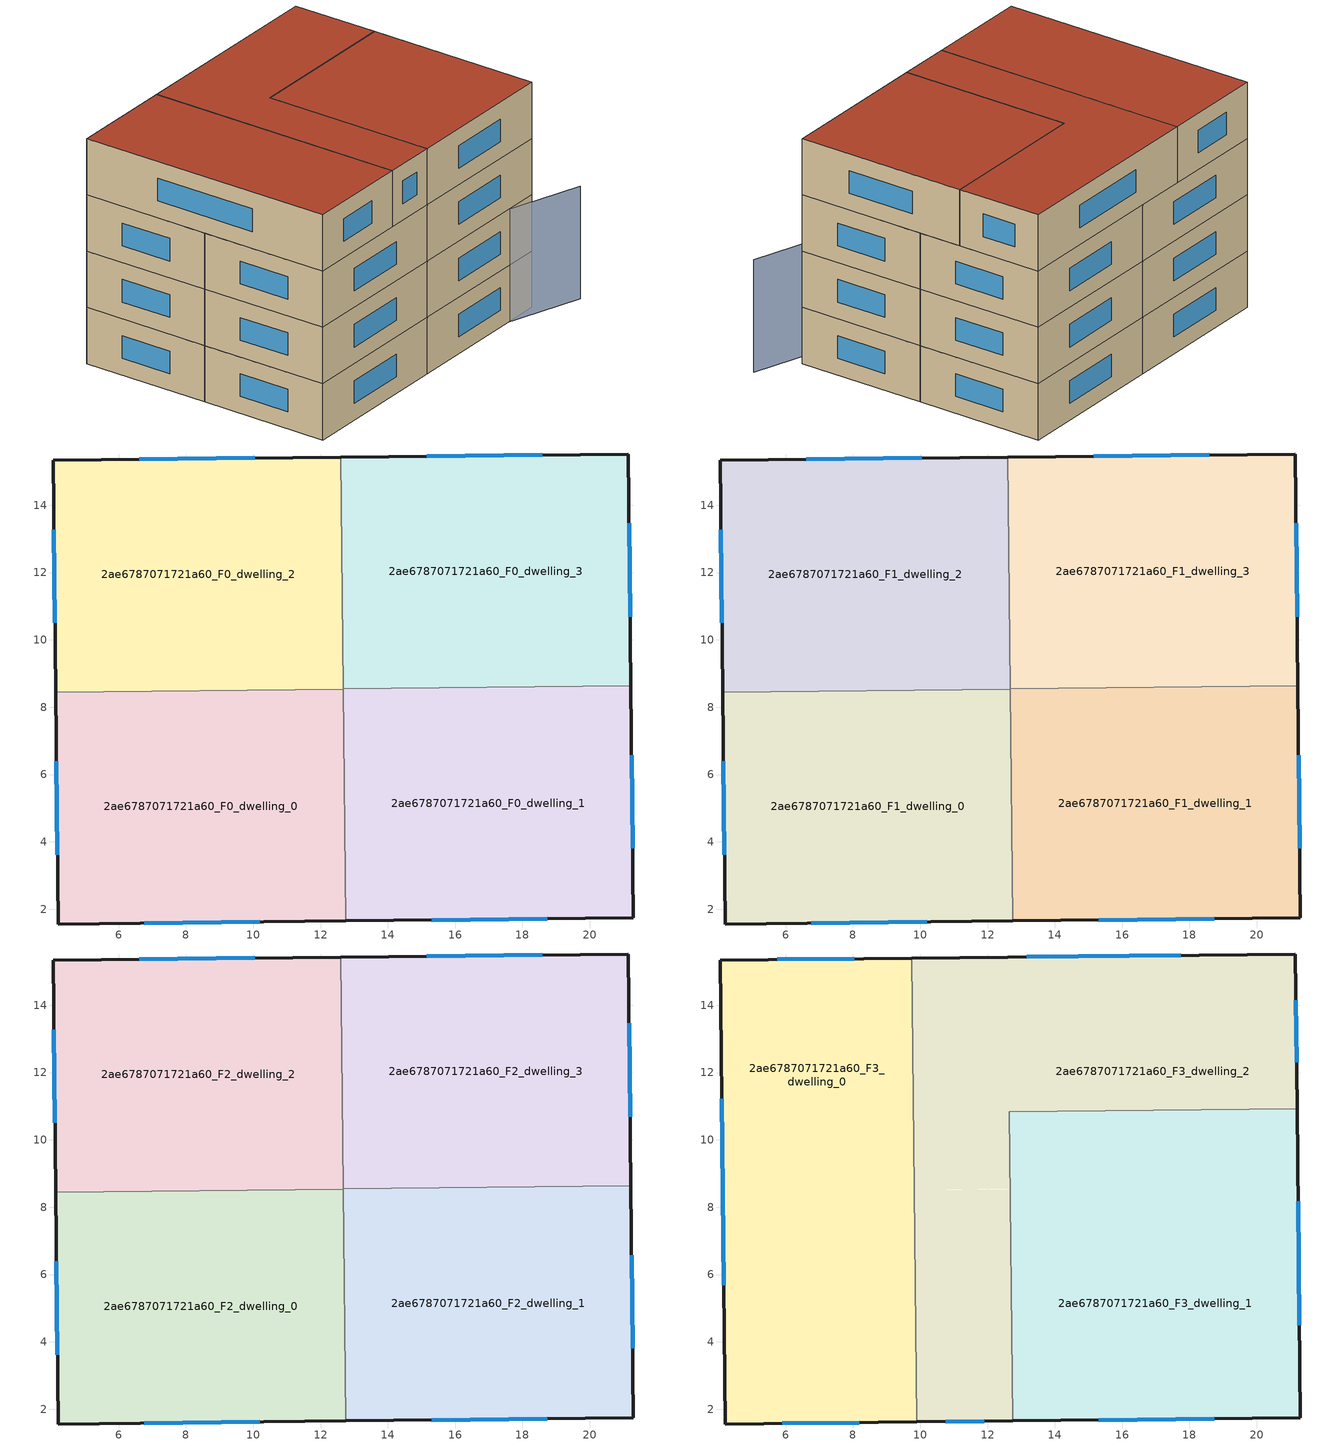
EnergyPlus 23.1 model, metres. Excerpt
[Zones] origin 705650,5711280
2ae6787071721a60_F0_dwelling_0
 floor ground (EU_floor_Construction): 12.68,8.54 12.75,1.65 4.2,1.56 4.13,8.45 z0
 wall outside (EU_wall_Construction): 4.13,8.45 4.2,1.56 12.75,1.65 z0:3
 wall to 2ae6787071721a60_F0_dwelling_1 (EU_wall_Construction): 12.75,1.65 12.68,8.54 z0:3
 wall to 2ae6787071721a60_F0_dwelling_2 (EU_wall_Construction): 12.67,8.54 4.13,8.45 z0:3
 window (EU_Window_Construction): 6.76,1.59 10.19,1.62 / 4.15,6.39 4.18,3.62 z0.9:2.1
2ae6787071721a60_F0_dwelling_1
 floor ground (EU_floor_Construction): 21.22,8.63 21.3,1.74 12.75,1.65 12.68,8.54 z0
 wall outside (EU_wall_Construction): 12.75,1.65 21.3,1.74 21.22,8.63 z0:3
 wall to 2ae6787071721a60_F0_dwelling_3 (EU_wall_Construction): 21.22,8.63 12.68,8.54 z0:3
 window (EU_Window_Construction): 15.31,1.68 18.74,1.71 / 21.27,3.8 21.24,6.57 z0.9:2.1
2ae6787071721a60_F0_dwelling_2
 floor ground (EU_floor_Construction): 12.6,15.43 12.67,8.54 4.13,8.45 4.06,15.34 z0
 wall outside (EU_wall_Construction): 12.6,15.43 4.06,15.34 4.13,8.45 z0:3
 wall to 2ae6787071721a60_F0_dwelling_3 (EU_wall_Construction): 12.67,8.54 12.6,15.43 z0:3
 window (EU_Window_Construction): 10.04,15.4 6.61,15.37 / 4.08,13.28 4.11,10.51 z0.9:2.1
2ae6787071721a60_F0_dwelling_3
 floor ground (EU_floor_Construction): 21.15,15.52 21.22,8.63 12.67,8.54 12.6,15.43 z0
 wall outside (EU_wall_Construction): 21.22,8.63 21.15,15.52 12.6,15.43 z0:3
 window (EU_Window_Construction): 18.59,15.5 15.16,15.46 / 21.2,10.69 21.17,13.46 z0.9:2.1
2ae6787071721a60_F1_dwelling_0
 floor to 2ae6787071721a60_F0_dwelling_0 (EU_floor_Construction): 12.68,8.54 12.75,1.65 4.2,1.56 4.13,8.45 z3
 wall outside (EU_wall_Construction): 4.13,8.45 4.2,1.56 12.75,1.65 z3:6
 wall to 2ae6787071721a60_F1_dwelling_1 (EU_wall_Construction): 12.75,1.65 12.68,8.54 z3:6
 wall to 2ae6787071721a60_F1_dwelling_2 (EU_wall_Construction): 12.67,8.54 4.13,8.45 z3:6
 window (EU_Window_Construction): 6.76,1.59 10.19,1.62 / 4.15,6.39 4.18,3.62 z3.9:5.1
2ae6787071721a60_F1_dwelling_1
 floor to 2ae6787071721a60_F0_dwelling_1 (EU_floor_Construction): 21.22,8.63 21.3,1.74 12.75,1.65 12.68,8.54 z3
 wall outside (EU_wall_Construction): 12.75,1.65 21.3,1.74 21.22,8.63 z3:6
 wall to 2ae6787071721a60_F1_dwelling_3 (EU_wall_Construction): 21.22,8.63 12.68,8.54 z3:6
 window (EU_Window_Construction): 15.31,1.68 18.74,1.71 / 21.27,3.8 21.24,6.57 z3.9:5.1
2ae6787071721a60_F1_dwelling_2
 floor to 2ae6787071721a60_F0_dwelling_2 (EU_floor_Construction): 12.6,15.43 12.67,8.54 4.13,8.45 4.05,15.34 z3
 wall outside (EU_wall_Construction): 12.6,15.43 4.06,15.34 4.13,8.45 z3:6
 wall to 2ae6787071721a60_F1_dwelling_3 (EU_wall_Construction): 12.67,8.54 12.6,15.43 z3:6
 window (EU_Window_Construction): 10.04,15.4 6.61,15.37 / 4.08,13.28 4.11,10.51 z3.9:5.1
2ae6787071721a60_F1_dwelling_3
 floor to 2ae6787071721a60_F0_dwelling_3 (EU_floor_Construction): 21.15,15.52 21.22,8.63 12.67,8.54 12.6,15.43 z3
 wall outside (EU_wall_Construction): 21.22,8.63 21.15,15.52 12.6,15.43 z3:6
 window (EU_Window_Construction): 18.59,15.5 15.16,15.46 / 21.2,10.69 21.17,13.46 z3.9:5.1
2ae6787071721a60_F2_dwelling_0
 floor to 2ae6787071721a60_F1_dwelling_0 (EU_floor_Construction): 12.68,8.54 12.75,1.65 4.2,1.56 4.13,8.45 z6
 wall outside (EU_wall_Construction): 4.13,8.45 4.2,1.56 12.75,1.65 z6:9
 wall to 2ae6787071721a60_F2_dwelling_1 (EU_wall_Construction): 12.75,1.65 12.68,8.54 z6:9
 wall to 2ae6787071721a60_F2_dwelling_2 (EU_wall_Construction): 12.67,8.54 4.13,8.45 z6:9
 window (EU_Window_Construction): 6.76,1.59 10.19,1.62 / 4.15,6.39 4.18,3.62 z6.9:8.1
2ae6787071721a60_F2_dwelling_1
 floor to 2ae6787071721a60_F1_dwelling_1 (EU_floor_Construction): 21.22,8.63 21.3,1.74 12.75,1.65 12.68,8.54 z6
 wall outside (EU_wall_Construction): 12.75,1.65 21.3,1.74 21.22,8.63 z6:9
 wall to 2ae6787071721a60_F2_dwelling_3 (EU_wall_Construction): 21.22,8.63 12.68,8.54 z6:9
 window (EU_Window_Construction): 15.31,1.68 18.74,1.71 / 21.27,3.8 21.24,6.57 z6.9:8.1
2ae6787071721a60_F2_dwelling_2
 floor to 2ae6787071721a60_F1_dwelling_2 (EU_floor_Construction): 12.6,15.43 12.67,8.54 4.13,8.45 4.05,15.34 z6
 wall outside (EU_wall_Construction): 12.6,15.43 4.06,15.34 4.13,8.45 z6:9
 wall to 2ae6787071721a60_F2_dwelling_3 (EU_wall_Construction): 12.67,8.54 12.6,15.43 z6:9
 window (EU_Window_Construction): 10.04,15.4 6.61,15.37 / 4.08,13.28 4.11,10.51 z6.9:8.1
2ae6787071721a60_F2_dwelling_3
 floor to 2ae6787071721a60_F1_dwelling_3 (EU_floor_Construction): 21.15,15.52 21.22,8.63 12.67,8.54 12.6,15.43 z6
 wall outside (EU_wall_Construction): 21.22,8.63 21.15,15.52 12.6,15.43 z6:9
 window (EU_Window_Construction): 18.59,15.5 15.16,15.46 / 21.2,10.69 21.17,13.46 z6.9:8.1
2ae6787071721a60_F3_dwelling_0
 floor to 2ae6787071721a60_F2_dwelling_0 (EU_floor_Construction): 9.83,8.51 9.9,1.62 4.2,1.56 4.13,8.45 z9
 floor to 2ae6787071721a60_F2_dwelling_2 (EU_floor_Construction): 9.75,15.4 9.83,8.51 4.13,8.45 4.05,15.34 z9
 wall outside (EU_wall_Construction): 9.75,15.4 4.06,15.34 4.2,1.56 9.9,1.62 z9:12
 wall to 2ae6787071721a60_F3_dwelling_2 (EU_wall_Construction): 9.9,1.62 9.75,15.4 z9:12
 window (EU_Window_Construction): 8.05,15.38 5.76,15.36 / 5.91,1.58 8.19,1.6 / 4.1,11.22 4.16,5.69 z9.9:11.1
 roof outside (EU_roof_Construction): 9.9,1.62 9.75,15.4 4.06,15.34 4.2,1.56 z12
2ae6787071721a60_F3_dwelling_1
 floor to 2ae6787071721a60_F2_dwelling_1 (EU_floor_Construction): 21.22,8.63 21.3,1.74 12.75,1.65 12.68,8.54 z9
 floor to 2ae6787071721a60_F2_dwelling_3 (EU_floor_Construction): 21.2,10.93 21.22,8.63 12.68,8.54 12.65,10.84 z9
 wall outside (EU_wall_Construction): 12.75,1.65 21.3,1.74 21.2,10.93 z9:12
 wall to 2ae6787071721a60_F3_dwelling_2 (EU_wall_Construction): 21.2,10.93 12.65,10.84 12.75,1.65 z9:12
 window (EU_Window_Construction): 15.31,1.68 18.74,1.71 / 21.27,4.49 21.23,8.18 z9.9:11.1
 roof outside (EU_roof_Construction): 21.3,1.74 21.2,10.93 12.65,10.84 12.75,1.65 z12
2ae6787071721a60_F3_dwelling_2
 floor to 2ae6787071721a60_F2_dwelling_0 (EU_floor_Construction): 12.68,8.54 12.75,1.65 9.9,1.62 9.83,8.51 z9
 floor to 2ae6787071721a60_F2_dwelling_3 (EU_floor_Construction): 21.15,15.52 21.2,10.93 12.65,10.84 12.67,8.54 12.6,15.43 z9
 floor to 2ae6787071721a60_F2_dwelling_2 (EU_floor_Construction): 12.6,15.43 12.67,8.54 9.83,8.51 9.75,15.4 z9
 wall outside (EU_wall_Construction): 9.9,1.62 12.75,1.65 / 21.2,10.93 21.15,15.52 9.75,15.4 z9:12
 window (EU_Window_Construction): 10.75,1.63 11.9,1.64 / 17.74,15.49 13.16,15.44 / 21.18,12.3 21.16,14.15 z9.9:11.1
 roof outside (EU_roof_Construction): 12.75,1.65 12.65,10.84 21.2,10.93 21.15,15.52 9.75,15.4 9.9,1.62 z12
shading: 19.03,1.85 23.38,0.41 z0:6
[Building]
EU S2 Campaign: North Axis=0; Terrain=City; Solar Distribution=FullExterior
[Site:Location]
London: Latitude=51.5; Longitude=-0.5; Time Zone=0; Elevation=25
[SizingPeriod:WeatherFileDays]
AnnualSizingPeriod: Begin Month=1; Begin Day of Month=1; End Month=12; End Day of Month=31; Day of Week for Start Day=Monday; Use Weather File Daylight Saving Period=No; Use Weather File Rain and Snow Indicators=No
[MATERIAL]
EU_InternalMass_Material: Roughness=MediumRough; Thickness=0.1; Conductivity=1; Density=1800; Specific Heat=900; Thermal Absorptance=0.9; Solar Absorptance=0.7; Visible Absorptance=0.7
[MATERIAL:NOMASS] Roughness=MediumRough; Thermal Absorptance=0.9; Solar Absorptance=0.7; Visible Absorptance=0.7
Name | Thermal Resistance
EU_wall_NoMass | 1.04674
EU_roof_NoMass | 4.32442
EU_floor_NoMass | 2.04616
[WINDOWMATERIAL:SIMPLEGLAZINGSYSTEM]
EU_Window_SimpleGlazing: UFactor=4.25843; Solar Heat Gain Coefficient=0.85; Visible Transmittance=0.85
[CONSTRUCTION]
EU_wall_Construction: EU_wall_NoMass
EU_roof_Construction: EU_roof_NoMass
EU_floor_Construction: EU_floor_NoMass
EU_Window_Construction: EU_Window_SimpleGlazing
EU_InternalMass_Construction: EU_InternalMass_Material
[ZONE] Type=1; Multiplier=1; Ceiling Height=autocalculate; Floor Area=autocalculate; Part of Total Floor Area=Yes
Name | Volume
2ae6787071721a60_F0_dwelling_0; 2ae6787071721a60_F1_dwelling_0; 2ae6787071721a60_F2_dwelling_0; 2ae6787071721a60_F1_dwelling_1; 2ae6787071721a60_F2_dwelling_1 | 176.689
2ae6787071721a60_F3_dwelling_0 | 235.6
2ae6787071721a60_F0_dwelling_1 | 176.688
2ae6787071721a60_F3_dwelling_1 | 235.586
2ae6787071721a60_F0_dwelling_2; 2ae6787071721a60_F1_dwelling_2; 2ae6787071721a60_F2_dwelling_2 | 176.691
2ae6787071721a60_F3_dwelling_2 | 235.552
2ae6787071721a60_F0_dwelling_3; 2ae6787071721a60_F1_dwelling_3; 2ae6787071721a60_F2_dwelling_3 | 176.703
[INTERNALMASS] Construction=EU_InternalMass_Construction
Name | Zone or ZoneList | Surface Area
2ae6787071721a60_F0_dwelling_0_EU_InternalMass | 2ae6787071721a60_F0_dwelling_0 | 58.8963
2ae6787071721a60_F0_dwelling_1_EU_InternalMass | 2ae6787071721a60_F0_dwelling_1 | 58.8963
2ae6787071721a60_F0_dwelling_2_EU_InternalMass | 2ae6787071721a60_F0_dwelling_2 | 58.8971
2ae6787071721a60_F0_dwelling_3_EU_InternalMass | 2ae6787071721a60_F0_dwelling_3 | 58.8988
2ae6787071721a60_F1_dwelling_0_EU_InternalMass | 2ae6787071721a60_F1_dwelling_0 | 58.8963
2ae6787071721a60_F1_dwelling_1_EU_InternalMass | 2ae6787071721a60_F1_dwelling_1 | 58.8963
2ae6787071721a60_F1_dwelling_2_EU_InternalMass | 2ae6787071721a60_F1_dwelling_2 | 58.8971
2ae6787071721a60_F1_dwelling_3_EU_InternalMass | 2ae6787071721a60_F1_dwelling_3 | 58.8988
2ae6787071721a60_F2_dwelling_0_EU_InternalMass | 2ae6787071721a60_F2_dwelling_0 | 58.8963
2ae6787071721a60_F2_dwelling_1_EU_InternalMass | 2ae6787071721a60_F2_dwelling_1 | 58.8963
2ae6787071721a60_F2_dwelling_2_EU_InternalMass | 2ae6787071721a60_F2_dwelling_2 | 58.8971
2ae6787071721a60_F2_dwelling_3_EU_InternalMass | 2ae6787071721a60_F2_dwelling_3 | 58.8988
2ae6787071721a60_F3_dwelling_0_EU_InternalMass | 2ae6787071721a60_F3_dwelling_0 | 78.533
2ae6787071721a60_F3_dwelling_1_EU_InternalMass | 2ae6787071721a60_F3_dwelling_1 | 78.5276
2ae6787071721a60_F3_dwelling_2_EU_InternalMass | 2ae6787071721a60_F3_dwelling_2 | 78.5193
[OTHEREQUIPMENT] Fuel Type=Electricity; Design Level Calculation Method=Watts/Area; Power per Zone Floor Area=1; Fraction Latent=0; Fraction Radiant=0; Fraction Lost=0; Carbon Dioxide Generation Rate=0; EndUse Subcategory=EU_Step8_InternalGains
Name | Zone or ZoneList or Space or SpaceList | Schedule
EU_Step8_InternalGain_2ae6787071721a60_F0_dwelling_0_f000 | 2ae6787071721a60_F0_dwelling_0 | EU_Step8_GainSchedule_2ae6787071721a60_F0_dwelling_0_f000
EU_Step8_InternalGain_2ae6787071721a60_F0_dwelling_1_f000 | 2ae6787071721a60_F0_dwelling_1 | EU_Step8_GainSchedule_2ae6787071721a60_F0_dwelling_1_f000
EU_Step8_InternalGain_2ae6787071721a60_F0_dwelling_2_f000 | 2ae6787071721a60_F0_dwelling_2 | EU_Step8_GainSchedule_2ae6787071721a60_F0_dwelling_2_f000
EU_Step8_InternalGain_2ae6787071721a60_F0_dwelling_3_f000 | 2ae6787071721a60_F0_dwelling_3 | EU_Step8_GainSchedule_2ae6787071721a60_F0_dwelling_3_f000
EU_Step8_InternalGain_2ae6787071721a60_F1_dwelling_0_f000 | 2ae6787071721a60_F1_dwelling_0 | EU_Step8_GainSchedule_2ae6787071721a60_F1_dwelling_0_f000
EU_Step8_InternalGain_2ae6787071721a60_F1_dwelling_1_f000 | 2ae6787071721a60_F1_dwelling_1 | EU_Step8_GainSchedule_2ae6787071721a60_F1_dwelling_1_f000
EU_Step8_InternalGain_2ae6787071721a60_F1_dwelling_2_f000 | 2ae6787071721a60_F1_dwelling_2 | EU_Step8_GainSchedule_2ae6787071721a60_F1_dwelling_2_f000
EU_Step8_InternalGain_2ae6787071721a60_F1_dwelling_3_f000 | 2ae6787071721a60_F1_dwelling_3 | EU_Step8_GainSchedule_2ae6787071721a60_F1_dwelling_3_f000
EU_Step8_InternalGain_2ae6787071721a60_F2_dwelling_0_f000 | 2ae6787071721a60_F2_dwelling_0 | EU_Step8_GainSchedule_2ae6787071721a60_F2_dwelling_0_f000
EU_Step8_InternalGain_2ae6787071721a60_F2_dwelling_1_f000 | 2ae6787071721a60_F2_dwelling_1 | EU_Step8_GainSchedule_2ae6787071721a60_F2_dwelling_1_f000
EU_Step8_InternalGain_2ae6787071721a60_F2_dwelling_2_f000 | 2ae6787071721a60_F2_dwelling_2 | EU_Step8_GainSchedule_2ae6787071721a60_F2_dwelling_2_f000
EU_Step8_InternalGain_2ae6787071721a60_F2_dwelling_3_f000 | 2ae6787071721a60_F2_dwelling_3 | EU_Step8_GainSchedule_2ae6787071721a60_F2_dwelling_3_f000
EU_Step8_InternalGain_2ae6787071721a60_F3_dwelling_0_f000 | 2ae6787071721a60_F3_dwelling_0 | EU_Step8_GainSchedule_2ae6787071721a60_F3_dwelling_0_f000
EU_Step8_InternalGain_2ae6787071721a60_F3_dwelling_1_f000 | 2ae6787071721a60_F3_dwelling_1 | EU_Step8_GainSchedule_2ae6787071721a60_F3_dwelling_1_f000
EU_Step8_InternalGain_2ae6787071721a60_F3_dwelling_2_f000 | 2ae6787071721a60_F3_dwelling_2 | EU_Step8_GainSchedule_2ae6787071721a60_F3_dwelling_2_f000
[ZONEVENTILATION:DESIGNFLOWRATE] Schedule=EU_AlwaysOn; Design Flow Rate Calculation Method=AirChanges/Hour; Air Changes per Hour=0.488719; Ventilation Type=Natural; Fan Pressure Rise=0; Fan Total Efficiency=1; Constant Term Coefficient=1; Temperature Term Coefficient=0; Velocity Term Coefficient=0; Velocity Squared Term Coefficient=0; Minimum Indoor Temperature=-100; Maximum Indoor Temperature=100; Delta Temperature=-100; Minimum Outdoor Temperature=-100; Maximum Outdoor Temperature=100; Maximum Wind Speed=40
Name | Zone or ZoneList or Space or SpaceList
EU_ConstantAir_2ae6787071721a60_F0_dwelling_0 | 2ae6787071721a60_F0_dwelling_0
EU_ConstantAir_2ae6787071721a60_F0_dwelling_1 | 2ae6787071721a60_F0_dwelling_1
EU_ConstantAir_2ae6787071721a60_F0_dwelling_2 | 2ae6787071721a60_F0_dwelling_2
EU_ConstantAir_2ae6787071721a60_F0_dwelling_3 | 2ae6787071721a60_F0_dwelling_3
EU_ConstantAir_2ae6787071721a60_F1_dwelling_0 | 2ae6787071721a60_F1_dwelling_0
EU_ConstantAir_2ae6787071721a60_F1_dwelling_1 | 2ae6787071721a60_F1_dwelling_1
EU_ConstantAir_2ae6787071721a60_F1_dwelling_2 | 2ae6787071721a60_F1_dwelling_2
EU_ConstantAir_2ae6787071721a60_F1_dwelling_3 | 2ae6787071721a60_F1_dwelling_3
EU_ConstantAir_2ae6787071721a60_F2_dwelling_0 | 2ae6787071721a60_F2_dwelling_0
EU_ConstantAir_2ae6787071721a60_F2_dwelling_1 | 2ae6787071721a60_F2_dwelling_1
EU_ConstantAir_2ae6787071721a60_F2_dwelling_2 | 2ae6787071721a60_F2_dwelling_2
EU_ConstantAir_2ae6787071721a60_F2_dwelling_3 | 2ae6787071721a60_F2_dwelling_3
EU_ConstantAir_2ae6787071721a60_F3_dwelling_0 | 2ae6787071721a60_F3_dwelling_0
EU_ConstantAir_2ae6787071721a60_F3_dwelling_1 | 2ae6787071721a60_F3_dwelling_1
EU_ConstantAir_2ae6787071721a60_F3_dwelling_2 | 2ae6787071721a60_F3_dwelling_2
[HVACTEMPLATE:THERMOSTAT] Constant Heating Setpoint=20; Constant Cooling Setpoint=50
EU_HeatOnly_2ae6787071721a60_F0_dwelling_0; EU_HeatOnly_2ae6787071721a60_F0_dwelling_1; EU_HeatOnly_2ae6787071721a60_F0_dwelling_2; EU_HeatOnly_2ae6787071721a60_F0_dwelling_3; EU_HeatOnly_2ae6787071721a60_F1_dwelling_0; EU_HeatOnly_2ae6787071721a60_F1_dwelling_1; EU_HeatOnly_2ae6787071721a60_F1_dwelling_2; EU_HeatOnly_2ae6787071721a60_F1_dwelling_3; EU_HeatOnly_2ae6787071721a60_F2_dwelling_0; EU_HeatOnly_2ae6787071721a60_F2_dwelling_1; EU_HeatOnly_2ae6787071721a60_F2_dwelling_2; EU_HeatOnly_2ae6787071721a60_F2_dwelling_3; EU_HeatOnly_2ae6787071721a60_F3_dwelling_0; EU_HeatOnly_2ae6787071721a60_F3_dwelling_1; EU_HeatOnly_2ae6787071721a60_F3_dwelling_2
[HVACTEMPLATE:ZONE:IDEALLOADSAIRSYSTEM] System Availability Schedule=EU_AlwaysOn; Maximum Heating Supply Air Temperature=50; Minimum Cooling Supply Air Temperature=13; Maximum Heating Supply Air Humidity Ratio=0.0156; Minimum Cooling Supply Air Humidity Ratio=0.0077; Heating Limit=NoLimit; Cooling Limit=NoLimit; Heating Availability Schedule=EU_AlwaysOn; Cooling Availability Schedule=EU_CoolingOff; Dehumidification Control Type=ConstantSensibleHeatRatio; Cooling Sensible Heat Ratio=0.7; Dehumidification Setpoint=60; Humidification Control Type=None; Humidification Setpoint=30; Outdoor Air Method=None; Outdoor Air Flow Rate per Person=0.00944; Outdoor Air Flow Rate per Zone Floor Area=0; Outdoor Air Flow Rate per Zone=0; Demand Controlled Ventilation Type=None; Outdoor Air Economizer Type=NoEconomizer; Heat Recovery Type=None; Sensible Heat Recovery Effectiveness=0.7; Latent Heat Recovery Effectiveness=0.65
Name | Template Thermostat
2ae6787071721a60_F0_dwelling_0 | EU_HeatOnly_2ae6787071721a60_F0_dwelling_0
2ae6787071721a60_F0_dwelling_1 | EU_HeatOnly_2ae6787071721a60_F0_dwelling_1
2ae6787071721a60_F0_dwelling_2 | EU_HeatOnly_2ae6787071721a60_F0_dwelling_2
2ae6787071721a60_F0_dwelling_3 | EU_HeatOnly_2ae6787071721a60_F0_dwelling_3
2ae6787071721a60_F1_dwelling_0 | EU_HeatOnly_2ae6787071721a60_F1_dwelling_0
2ae6787071721a60_F1_dwelling_1 | EU_HeatOnly_2ae6787071721a60_F1_dwelling_1
2ae6787071721a60_F1_dwelling_2 | EU_HeatOnly_2ae6787071721a60_F1_dwelling_2
2ae6787071721a60_F1_dwelling_3 | EU_HeatOnly_2ae6787071721a60_F1_dwelling_3
2ae6787071721a60_F2_dwelling_0 | EU_HeatOnly_2ae6787071721a60_F2_dwelling_0
2ae6787071721a60_F2_dwelling_1 | EU_HeatOnly_2ae6787071721a60_F2_dwelling_1
2ae6787071721a60_F2_dwelling_2 | EU_HeatOnly_2ae6787071721a60_F2_dwelling_2
2ae6787071721a60_F2_dwelling_3 | EU_HeatOnly_2ae6787071721a60_F2_dwelling_3
2ae6787071721a60_F3_dwelling_0 | EU_HeatOnly_2ae6787071721a60_F3_dwelling_0
2ae6787071721a60_F3_dwelling_1 | EU_HeatOnly_2ae6787071721a60_F3_dwelling_1
2ae6787071721a60_F3_dwelling_2 | EU_HeatOnly_2ae6787071721a60_F3_dwelling_2
[SIZING:ZONE] Zone Cooling Design Supply Air Temperature Input Method=SupplyAirTemperature; Zone Cooling Design Supply Air Temperature=13; Zone Heating Design Supply Air Temperature Input Method=SupplyAirTemperature; Zone Heating Design Supply Air Temperature=50; Zone Cooling Design Supply Air Humidity Ratio=0.008; Zone Heating Design Supply Air Humidity Ratio=0.008; Cooling Design Air Flow Method=DesignDay; Cooling Design Air Flow Rate=0; Cooling Minimum Air Flow per Zone Floor Area=0.000762; Cooling Minimum Air Flow=0; Cooling Minimum Air Flow Fraction=0.2; Heating Design Air Flow Method=DesignDay; Heating Design Air Flow Rate=0; Heating Maximum Air Flow per Zone Floor Area=0.002032; Heating Maximum Air Flow=0.141576; Heating Maximum Air Flow Fraction=0.3; Account for Dedicated Outdoor Air System=No; Dedicated Outdoor Air System Control Strategy=NeutralSupplyAir; Dedicated Outdoor Air Low Setpoint Temperature for Design=autosize; Dedicated Outdoor Air High Setpoint Temperature for Design=autosize; Zone Load Sizing Method=Sensible Load Only No Latent Load; Zone Latent Cooling Design Supply Air Humidity Ratio Input Method=HumidityRatioDifference; Zone Cooling Design Supply Air Humidity Ratio Difference=0.005; Zone Latent Heating Design Supply Air Humidity Ratio Input Method=HumidityRatioDifference; Zone Humidification Design Supply Air Humidity Ratio Difference=0.005
2ae6787071721a60_F0_dwelling_0; 2ae6787071721a60_F0_dwelling_1; 2ae6787071721a60_F0_dwelling_2; 2ae6787071721a60_F0_dwelling_3; 2ae6787071721a60_F1_dwelling_0; 2ae6787071721a60_F1_dwelling_1; 2ae6787071721a60_F1_dwelling_2; 2ae6787071721a60_F1_dwelling_3; 2ae6787071721a60_F2_dwelling_0; 2ae6787071721a60_F2_dwelling_1; 2ae6787071721a60_F2_dwelling_2; 2ae6787071721a60_F2_dwelling_3; 2ae6787071721a60_F3_dwelling_0; 2ae6787071721a60_F3_dwelling_1; 2ae6787071721a60_F3_dwelling_2
[SCHEDULE:CONSTANT]
Name | Hourly Value
EU_AlwaysOn | 1
EU_CoolingOff | 0
[SCHEDULE:FILE] Column Number=1; Rows to Skip at Top=0; Number of Hours of Data=8760; Column Separator=Comma; Interpolate to Timestep=No; Minutes per Item=60; Adjust Schedule for Daylight Savings=Yes
Name | File
EU_Step8_GainSchedule_2ae6787071721a60_F0_dwelling_0_f000 | ../../schedules/2ae6787071721a60/2ae6787071721a60_F0_dwelling_0_f000_gain.csv
EU_Step8_GainSchedule_2ae6787071721a60_F0_dwelling_1_f000 | ../../schedules/2ae6787071721a60/2ae6787071721a60_F0_dwelling_1_f000_gain.csv
EU_Step8_GainSchedule_2ae6787071721a60_F0_dwelling_2_f000 | ../../schedules/2ae6787071721a60/2ae6787071721a60_F0_dwelling_2_f000_gain.csv
EU_Step8_GainSchedule_2ae6787071721a60_F0_dwelling_3_f000 | ../../schedules/2ae6787071721a60/2ae6787071721a60_F0_dwelling_3_f000_gain.csv
EU_Step8_GainSchedule_2ae6787071721a60_F1_dwelling_0_f000 | ../../schedules/2ae6787071721a60/2ae6787071721a60_F1_dwelling_0_f000_gain.csv
EU_Step8_GainSchedule_2ae6787071721a60_F1_dwelling_1_f000 | ../../schedules/2ae6787071721a60/2ae6787071721a60_F1_dwelling_1_f000_gain.csv
EU_Step8_GainSchedule_2ae6787071721a60_F1_dwelling_2_f000 | ../../schedules/2ae6787071721a60/2ae6787071721a60_F1_dwelling_2_f000_gain.csv
EU_Step8_GainSchedule_2ae6787071721a60_F1_dwelling_3_f000 | ../../schedules/2ae6787071721a60/2ae6787071721a60_F1_dwelling_3_f000_gain.csv
EU_Step8_GainSchedule_2ae6787071721a60_F2_dwelling_0_f000 | ../../schedules/2ae6787071721a60/2ae6787071721a60_F2_dwelling_0_f000_gain.csv
EU_Step8_GainSchedule_2ae6787071721a60_F2_dwelling_1_f000 | ../../schedules/2ae6787071721a60/2ae6787071721a60_F2_dwelling_1_f000_gain.csv
EU_Step8_GainSchedule_2ae6787071721a60_F2_dwelling_2_f000 | ../../schedules/2ae6787071721a60/2ae6787071721a60_F2_dwelling_2_f000_gain.csv
EU_Step8_GainSchedule_2ae6787071721a60_F2_dwelling_3_f000 | ../../schedules/2ae6787071721a60/2ae6787071721a60_F2_dwelling_3_f000_gain.csv
EU_Step8_GainSchedule_2ae6787071721a60_F3_dwelling_0_f000 | ../../schedules/2ae6787071721a60/2ae6787071721a60_F3_dwelling_0_f000_gain.csv
EU_Step8_GainSchedule_2ae6787071721a60_F3_dwelling_1_f000 | ../../schedules/2ae6787071721a60/2ae6787071721a60_F3_dwelling_1_f000_gain.csv
EU_Step8_GainSchedule_2ae6787071721a60_F3_dwelling_2_f000 | ../../schedules/2ae6787071721a60/2ae6787071721a60_F3_dwelling_2_f000_gain.csv
